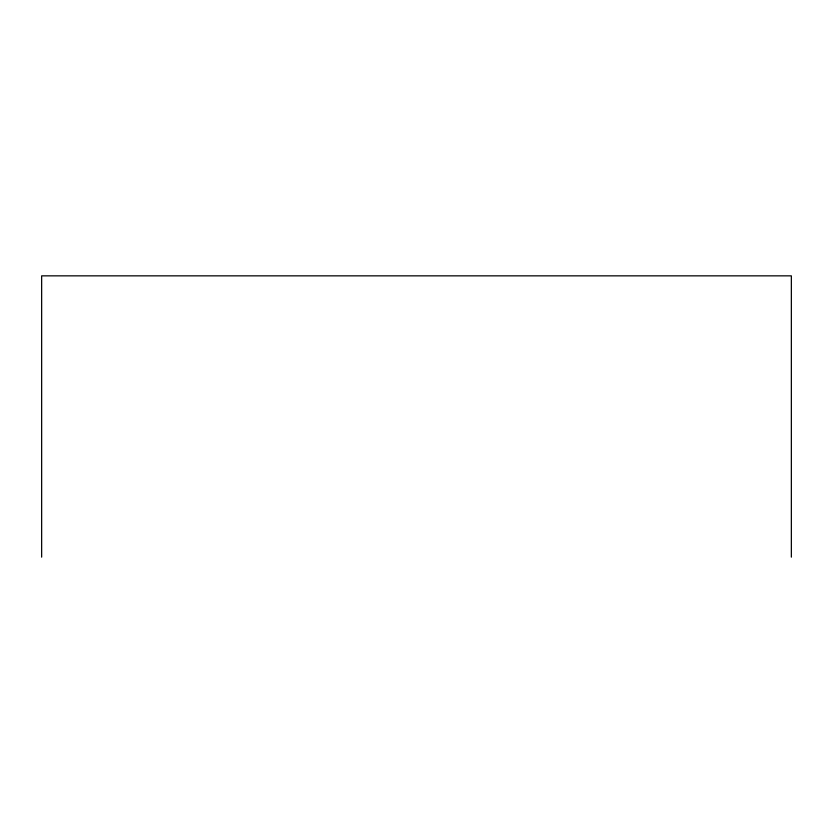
<?xml version="1.0" encoding="UTF-8"?>
<svg xmlns="http://www.w3.org/2000/svg" width="833" height="833" viewBox="0 0 833 833"><rect width="100%" height="100%" fill="white"/><g stroke="black" fill="none" stroke-linecap="round" stroke-linejoin="round"><path stroke-width="1.25" d="M791.35 557.152L791.35 275.848L41.65 275.848L41.65 557.152"/></g></svg>
